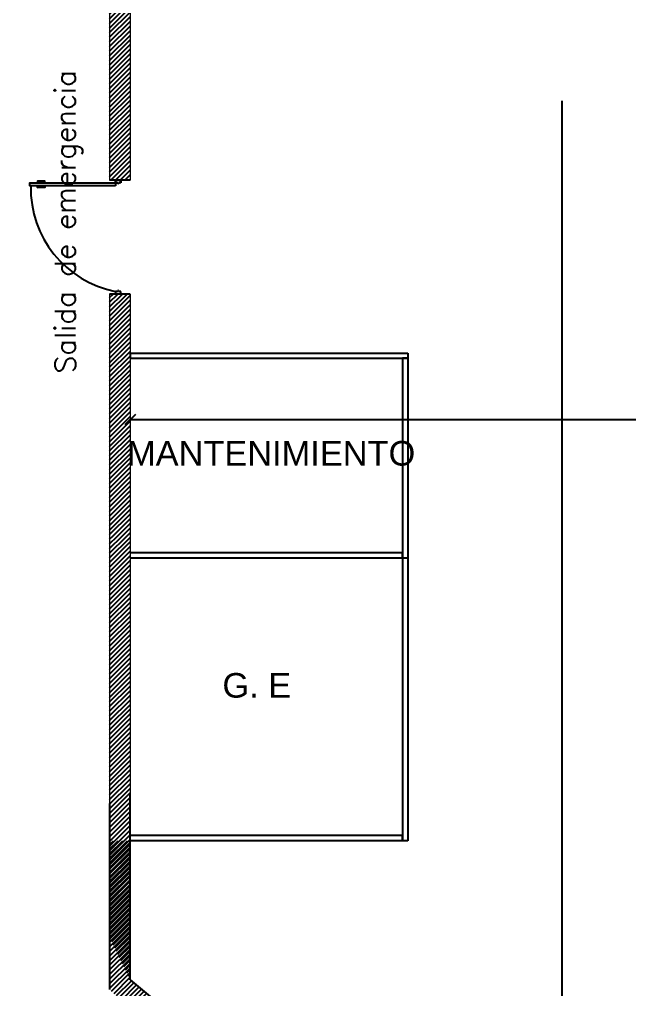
# Model space of a CAD drawing. Header units: millimetres. Extents: x 2448 to 2576, y 1154 to 1321.
# Drawn here: x 2498.49 to 2504.39, y 1195.74 to 1205.11 of the extents above; entities that cross this region are included whole.
import ezdxf

# ---------------------------------------------------------------- set-up
doc = ezdxf.new("R2010")
doc.units = ezdxf.units.MM
doc.linetypes.add('ACAD_ISO02W100', pattern=[15, 12, -3])
for name, color, linetype in [('COTAS', 7, 'Continuous'), ('T_TEXTOS', 3, 'Continuous'), ('X-REF T19$0$A-CORDONES', 1, 'Continuous'), ('X-REF T19$0$A-HATCH', 8, 'Continuous'), ('X-REF T19$0$A-MAMPOSTERIA', 5, 'Continuous'), ('X-REF-T06$0$A-CARPINTERIA METALICA', 1, 'Continuous')]:
    doc.layers.add(name, color=color, linetype=linetype)
doc.styles.add('COTAS', font='ROMANS.shx', dxfattribs={"width": 0.7})
doc.styles.add('ROMANS', font='ROMANS')
doc.styles.get("Standard").update_dxf_attribs({"font": 'arial.ttf'})
doc.dimstyles.new('COTA-I-N-2-85', dxfattribs={"dimscale": 0, "dimtxt": 0.2, "dimasz": 0.1, "dimexe": 0, "dimexo": 0, "dimgap": 0.04, "dimtad": 1, "dimzin": 1, "dimdsep": 46, "dimtxsty": 'COTAS', "dimblk": 'OBLIQUE', "dimcen": 0.1, "dimse1": 1, "dimse2": 1, "dimclrd": 256, "dimclre": 256, "dimclrt": 256, "dimadec": 0, "dimazin": 0, "dimtfac": 1, "dimtmove": 1, "dimatfit": 3, "dimldrblk": 'OBLIQUE', "dimfxl": 1, "dimtvp": -0.8, "dimtolj": 1, "dimtzin": 0, "dimarcsym": 0})
pattern_1 = [(45, (2241.705422, 1029.624675), (-0.0224506403, 0.0224506403), [])]

# ---------------------------------------------------------------- blocks, each defined once
blk = doc.blocks.new('_Oblique')
at = {"color": 0, "linetype": 'ByBlock', "lineweight": -2}
blk.add_line((-0.5, -0.5), (0.5, 0.5), dxfattribs=at)
blk = doc.blocks.new('*D72')
at = {"layer": 'COTAS', "linetype": 'ACAD_ISO02W100', "lineweight": -2, "transparency": 16777216}
blk.add_line((2510.7074, 1201.2411), (2499.5641, 1201.2411), dxfattribs=at)
at = {"layer": 'DEFPOINTS', "color": 0, "linetype": 'ACAD_ISO02W100', "transparency": 16777216}
for p in [(2499.5641, 1207.6753), (2510.7074, 1207.6753), (2499.5641, 1201.2411)]:
    blk.add_point(p, dxfattribs=at)
at = {"layer": 'COTAS', "linetype": 'ACAD_ISO02W100', "lineweight": -2, "transparency": 16777216, "xscale": 0.1, "yscale": 0.1, "zscale": 0.1, "rotation": 180}
blk.add_blockref('_Oblique', (2499.5641, 1201.2411), dxfattribs=at)
at = {"layer": 'COTAS', "linetype": 'ACAD_ISO02W100', "lineweight": -2, "transparency": 16777216, "xscale": 0.1, "yscale": 0.1, "zscale": 0.1}
blk.add_blockref('_Oblique', (2510.7074, 1201.2411), dxfattribs=at)
at = {"layer": 'COTAS', "linetype": 'ACAD_ISO02W100', "transparency": 16777216, "insert": (2505.1358, 1201.3811), "char_height": 0.2, "attachment_point": 5, "style": 'COTAS'}
blk.add_mtext('\\A1;11.14', dxfattribs=at)
blk = doc.blocks.new('*D83')
at = {"layer": 'COTAS', "linetype": 'ACAD_ISO02W100', "lineweight": -2, "transparency": 16777216}
blk.add_line((2503.7311, 1219.3216), (2503.7311, 1193.7053), dxfattribs=at)
at = {"layer": 'DEFPOINTS', "color": 0, "linetype": 'ACAD_ISO02W100', "transparency": 16777216}
for p in [(2504.1106, 1219.3216), (2503.7311, 1193.7053), (2504.2186, 1193.7053)]:
    blk.add_point(p, dxfattribs=at)
at = {"layer": 'COTAS', "linetype": 'ACAD_ISO02W100', "lineweight": -2, "transparency": 16777216, "xscale": 0.1, "yscale": 0.1, "zscale": 0.1}
for p, rotation in [((2503.7311, 1219.3216), 90), ((2503.7311, 1193.7053), 270)]:
    blk.add_blockref('_Oblique', p, dxfattribs=dict(at, rotation=rotation))
at = {"layer": 'COTAS', "linetype": 'ACAD_ISO02W100', "transparency": 16777216, "insert": (2503.5911, 1206.5135), "char_height": 0.2, "attachment_point": 5, "rotation": 90, "style": 'COTAS'}
blk.add_mtext('\\A1;25.62', dxfattribs=at)

msp = doc.modelspace()

# ---------------------------------------------------------------- hatches: boundary and pattern name
at = {"layer": 'X-REF T19$0$A-HATCH'}
h = msp.add_hatch(dxfattribs=at)
h.set_pattern_fill('ANSI31', color=256, scale=0.01, style=0)
h.set_pattern_definition(pattern_1)
h.paths.add_polyline_path([(2499.5641, 1202.4553), (2499.3655, 1202.4553), (2499.3655, 1200.1142), (2499.5641, 1200.1142)])
h.paths.add_polyline_path([(2499.3655, 1203.5553), (2499.5641, 1203.5553), (2499.5641, 1210.6607), (2499.3655, 1210.6607)])
h = msp.add_hatch(dxfattribs=at)
h.set_pattern_fill('ANSI31', color=256, scale=0.01, style=0)
h.set_pattern_definition(pattern_1)
h.paths.add_polyline_path([(2499.5641, 1195.8323), (2499.5641, 1197.7568), (2499.5641, 1197.6178), (2499.5641, 1200.1142), (2499.3655, 1200.1142), (2499.3655, 1196.2445)])
h = msp.add_hatch(dxfattribs=at)
h.set_pattern_fill('ANSI31', color=256, scale=0.01, style=0)
h.paths.add_polyline_path([(2499.5641, 1195.8323), (2499.5641, 1197.1753), (2499.3655, 1197.1753), (2499.3655, 1195.7367), (2502.0365, 1193.5067), (2503.5144, 1193.5067), (2509.121, 1193.5067), (2510.0957, 1193.5067, -0.009293), (2510.1049, 1193.5134, -0.194531), (2509.9803, 1193.7053), (2507.9111, 1193.7053), (2507.9111, 1195.4388, -0.056783), (2507.8653, 1195.4905, -0.06522), (2507.8118, 1195.4321), (2507.8118, 1193.7053), (2504.94, 1193.7053), (2504.94, 1195.352), (2504.8406, 1195.352), (2504.8406, 1193.7053), (2502.1106, 1193.7053)])
h.paths.add_polyline_path([(2509.8412, 1193.2947), (2509.8412, 1193.8214), (2509.5412, 1193.8214), (2509.5412, 1193.2947)], flags=9)

# ---------------------------------------------------------------- linework, layer by layer
at = {"layer": 'X-REF T19$0$A-CORDONES', "linetype": 'Continuous'}
for centre, radius, start, end in [((2505.462, 1199.6262), 11.2426, 190.71703, 259.93459), ((2505.3032, 1199.4661), 10.9099, 190.19202, 260.47061)]:
    msp.add_arc(centre, radius, start, end, dxfattribs=at)
at = {"layer": 'X-REF T19$0$A-MAMPOSTERIA', "lineweight": 13}
for p, q in [((2499.3655, 1210.6607), (2499.3655, 1203.5553)), ((2499.5641, 1210.6607), (2499.5641, 1203.5553)), ((2499.3655, 1202.4553), (2499.3655, 1197.5356)), ((2499.5641, 1202.4553), (2499.5641, 1197.6178))]:
    msp.add_line(p, q, dxfattribs=at)
at = {"layer": 'X-REF T19$0$A-MAMPOSTERIA'}
for p, q in [((2499.5641, 1203.5553), (2499.3655, 1203.5553)), ((2499.5641, 1202.4553), (2499.3655, 1202.4553)), ((2499.5641, 1195.8323), (2499.5641, 1197.6178)), ((2499.3655, 1197.5356), (2499.3655, 1195.7367)), ((2499.5641, 1195.8323), (2502.1106, 1193.7053))]:
    msp.add_line(p, q, dxfattribs=at)
at = {"layer": 'X-REF-T06$0$A-CARPINTERIA METALICA'}
for p, q in [((2498.678, 1203.5299), (2498.678, 1203.5382)), ((2498.678, 1203.5006), (2498.678, 1203.4923)), ((2498.69, 1203.5299), (2498.69, 1203.5382)), ((2498.69, 1203.5006), (2498.69, 1203.4923)), ((2499.4233, 1203.53), (2499.4233, 1203.5469)), ((2499.4233, 1203.5469), (2499.4317, 1203.5469)), ((2499.4435, 1203.53), (2499.4233, 1203.53)), ((2499.4317, 1203.5469), (2499.4317, 1203.5553)), ((2499.4435, 1203.5215), (2499.4435, 1203.53)), ((2499.452, 1203.5215), (2499.4435, 1203.5215)), ((2499.4732, 1203.53), (2499.452, 1203.53)), ((2499.452, 1203.53), (2499.452, 1203.5215)), ((2499.4613, 1203.53), (2499.452, 1203.53)), ((2499.4648, 1203.5553), (2499.4648, 1203.5469)), ((2499.4648, 1203.5469), (2499.4732, 1203.5469)), ((2499.4732, 1203.5469), (2499.4732, 1203.53)), ((2499.4435, 1202.4806), (2499.4233, 1202.4806)), ((2499.4233, 1202.4806), (2499.4233, 1202.4806)), ((2499.4233, 1202.4806), (2499.4233, 1202.4637)), ((2499.4233, 1202.4637), (2499.4317, 1202.4637)), ((2499.4317, 1202.4637), (2499.4317, 1202.4553)), ((2499.452, 1202.4891), (2499.4435, 1202.4891)), ((2499.4435, 1202.4891), (2499.4435, 1202.4806)), ((2499.452, 1202.4806), (2499.452, 1202.4891)), ((2499.4733, 1202.4806), (2499.452, 1202.4806)), ((2499.4648, 1202.4553), (2499.4648, 1202.4637)), ((2499.4648, 1202.4637), (2499.4733, 1202.4637)), ((2499.4733, 1202.4637), (2499.4733, 1202.4806)), ((2499.5641, 1201.8853), (2502.2441, 1201.8853)), ((2499.5641, 1201.8853), (2499.5641, 1201.8353)), ((2502.2441, 1201.8853), (2502.2441, 1199.9053)), ((2499.5641, 1201.8353), (2502.2441, 1201.8353)), ((2502.2441, 1201.8353), (2502.1941, 1201.8353)), ((2502.1941, 1201.8353), (2502.1941, 1199.9053)), ((2502.1941, 1199.9553), (2499.5641, 1199.9553)), ((2502.2441, 1199.9053), (2499.5641, 1199.9053)), ((2502.1941, 1199.9053), (2502.1941, 1199.9553)), ((2502.1941, 1199.9053), (2502.1941, 1197.1753)), ((2502.2441, 1199.9053), (2502.2441, 1197.1753)), ((2502.1941, 1197.2253), (2499.5641, 1197.2253)), ((2502.1941, 1197.1753), (2502.1941, 1197.2253)), ((2502.2441, 1197.1753), (2499.5641, 1197.1753))]:
    msp.add_line(p, q, dxfattribs=at)
msp.add_lwpolyline([(2499.4233, 1203.5007), (2498.5966, 1203.5006), (2498.5966, 1203.5299), (2499.4233, 1203.53)], close=True, dxfattribs=at)
for points in [[(2498.6689, 1203.5441), (2498.6689, 1203.5412, 0.414214), (2498.6719, 1203.5382), (2498.7378, 1203.5382, 0.414214), (2498.7407, 1203.5412), (2498.7407, 1203.5441, 0.414214), (2498.7378, 1203.5471), (2498.6719, 1203.5471, 0.414214)], [(2498.6689, 1203.4863), (2498.6689, 1203.4893, -0.414214), (2498.6719, 1203.4923), (2498.7378, 1203.4923, -0.414214), (2498.7408, 1203.4893), (2498.7408, 1203.4863, -0.414214), (2498.7378, 1203.4834), (2498.6719, 1203.4833, -0.414214)]]:
    msp.add_lwpolyline(points, format="xyb", close=True, dxfattribs=at)
msp.add_arc((2499.6204, 1203.4781), 1.0167, 178.84856, 258.8213, dxfattribs=at)

# ---------------------------------------------------------------- texts
at = {"width": 2.192559, "attachment_point": 1}
for s, insert, char_height in [('MANTENIMIENTO', (2499.5339, 1201.0361), 0.237507), ('G. E', (2500.4546, 1198.7945), 0.23751)]:
    msp.add_mtext(s, dxfattribs=dict(at, insert=insert, char_height=char_height))
at = {"layer": 'T_TEXTOS', "style": 'ROMANS'}
msp.add_text('Salida de emergencia', height=0.2, rotation=90, dxfattribs=at).set_placement((2499.0367, 1201.6891))

# ---------------------------------------------------------------- dimensions: what is measured, and where the dimension line sits
at = {"layer": 'COTAS', "linetype": 'ACAD_ISO02W100'}
dim = msp.add_linear_dim(base=(2503.7311, 1193.7053), p1=(2504.1106, 1219.3216), p2=(2504.2186, 1193.7053), angle=90, dimstyle='COTA-I-N-2-85', override={"dimscale": 1}, dxfattribs=at)
dim.commit()
dim.dimension.update_dxf_attribs({"geometry": '*D83', "text_midpoint": (2503.5911, 1206.5135)})
dim = msp.add_linear_dim(base=(2499.5641, 1201.2411), p1=(2510.7074, 1207.6753), p2=(2499.5641, 1207.6753), dimstyle='COTA-I-N-2-85', override={"dimscale": 1}, dxfattribs=at)
dim.commit()
dim.dimension.update_dxf_attribs({"geometry": '*D72', "text_midpoint": (2505.1358, 1201.3811)})

doc.saveas('drawing.dxf')
